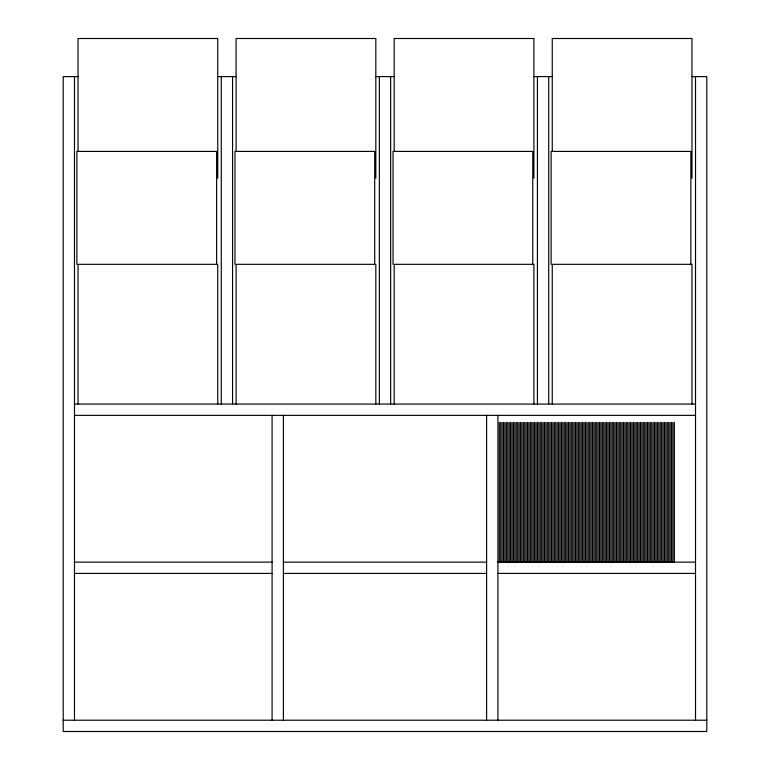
<?xml version="1.0" encoding="UTF-8"?>
<svg xmlns="http://www.w3.org/2000/svg" width="770" height="770" viewBox="0 0 770 770"><rect width="100%" height="100%" fill="white"/><g stroke="black" fill="none" stroke-linecap="round" stroke-linejoin="round"><path stroke-width="1.16" d="M78.02 76.605L63.198 76.605L63.198 731.5L706.802 731.5L706.802 76.605L691.98 76.605M217.746 76.605L236.101 76.605M375.827 76.605L394.173 76.605M533.899 76.605L552.254 76.605M74.488 404.058L695.512 404.058M74.488 415.348L695.512 415.348M74.488 562.129L272.089 562.129M283.379 562.129L486.621 562.129M497.911 562.129L695.512 562.129M74.488 573.419L272.089 573.419M283.379 573.419L486.621 573.419M497.911 573.419L695.512 573.419M63.198 720.21L706.802 720.21M695.512 76.605L695.512 720.21M691.98 178.226L691.98 38.5L552.254 38.5L552.254 151.411M691.98 404.058L691.98 264.322L552.254 264.322L552.254 404.058M690.854 264.322L690.854 151.411L551.118 151.411L551.118 264.322M674.337 422.403L674.337 562.129M672.922 422.403L672.922 562.129M671.517 422.403L671.517 562.129M670.102 422.403L670.102 562.129M668.697 422.403L668.697 562.129M667.282 422.403L667.282 562.129M665.867 422.403L665.867 562.129M664.462 422.403L664.462 562.129M663.047 422.403L663.047 562.129M661.632 422.403L661.632 562.129M660.227 422.403L660.227 562.129M658.812 422.403L658.812 562.129M657.397 422.403L657.397 562.129M655.992 422.403L655.992 562.129M654.577 422.403L654.577 562.129M653.172 422.403L653.172 562.129M651.757 422.403L651.757 562.129M650.342 422.403L650.342 562.129M648.937 422.403L648.937 562.129M647.522 422.403L647.522 562.129M646.107 422.403L646.107 562.129M644.702 422.403L644.702 562.129M643.287 422.403L643.287 562.129M641.872 422.403L641.872 562.129M640.467 422.403L640.467 562.129M639.052 422.403L639.052 562.129M637.637 422.403L637.637 562.129M636.232 422.403L636.232 562.129M634.817 422.403L634.817 562.129M633.412 422.403L633.412 562.129M631.997 422.403L631.997 562.129M630.582 422.403L630.582 562.129M629.177 422.403L629.177 562.129M627.762 422.403L627.762 562.129M626.347 422.403L626.347 562.129M624.942 422.403L624.942 562.129M623.527 422.403L623.527 562.129M622.112 422.403L622.112 562.129M620.707 422.403L620.707 562.129M619.292 422.403L619.292 562.129M617.887 422.403L617.887 562.129M616.472 422.403L616.472 562.129M615.057 422.403L615.057 562.129M613.651 422.403L613.651 562.129M612.237 422.403L612.237 562.129M610.822 422.403L610.822 562.129M609.416 422.403L609.416 562.129M608.002 422.403L608.002 562.129M606.587 422.403L606.587 562.129M605.182 422.403L605.182 562.129M603.767 422.403L603.767 562.129M602.352 422.403L602.352 562.129M600.947 422.403L600.947 562.129M599.532 422.403L599.532 562.129M598.126 422.403L598.126 562.129M596.712 422.403L596.712 562.129M595.297 422.403L595.297 562.129M593.891 422.403L593.891 562.129M592.476 422.403L592.476 562.129M591.062 422.403L591.062 562.129M589.656 422.403L589.656 562.129M588.241 422.403L588.241 562.129M586.827 422.403L586.827 562.129M585.421 422.403L585.421 562.129M584.006 422.403L584.006 562.129M582.601 422.403L582.601 562.129M581.186 422.403L581.186 562.129M579.772 422.403L579.772 562.129M578.366 422.403L578.366 562.129M576.951 422.403L576.951 562.129M575.537 422.403L575.537 562.129M574.131 422.403L574.131 562.129M572.716 422.403L572.716 562.129M571.301 422.403L571.301 562.129M569.896 422.403L569.896 562.129M568.481 422.403L568.481 562.129M567.067 422.403L567.067 562.129M565.661 422.403L565.661 562.129M564.246 422.403L564.246 562.129M562.841 422.403L562.841 562.129M561.426 422.403L561.426 562.129M560.011 422.403L560.011 562.129M558.606 422.403L558.606 562.129M557.191 422.403L557.191 562.129M555.776 422.403L555.776 562.129M554.371 422.403L554.371 562.129M552.956 422.403L552.956 562.129M551.541 422.403L551.541 562.129M550.136 422.403L550.136 562.129M548.721 76.605L548.721 404.058M548.721 422.403L548.721 562.129M547.316 422.403L547.316 562.129M545.901 422.403L545.901 562.129M544.486 422.403L544.486 562.129M543.081 422.403L543.081 562.129M541.666 422.403L541.666 562.129M540.251 422.403L540.251 562.129M538.846 422.403L538.846 562.129M537.431 76.605L537.431 404.058M537.431 422.403L537.431 562.129M536.016 422.403L536.016 562.129M534.611 422.403L534.611 562.129M533.899 178.226L533.899 38.5L394.173 38.5L394.173 151.411M533.899 404.058L533.899 264.322L394.173 264.322L394.173 404.058M533.196 422.403L533.196 562.129M532.773 264.322L532.773 151.411L393.047 151.411L393.047 264.322M531.791 422.403L531.791 562.129M530.376 422.403L530.376 562.129M528.961 422.403L528.961 562.129M527.556 422.403L527.556 562.129M526.141 422.403L526.141 562.129M524.726 422.403L524.726 562.129M523.321 422.403L523.321 562.129M521.906 422.403L521.906 562.129M520.491 422.403L520.491 562.129M519.086 422.403L519.086 562.129M517.671 422.403L517.671 562.129M516.256 422.403L516.256 562.129M514.851 422.403L514.851 562.129M513.436 422.403L513.436 562.129M512.031 422.403L512.031 562.129M510.616 422.403L510.616 562.129M509.201 422.403L509.201 562.129M507.796 422.403L507.796 562.129M506.381 422.403L506.381 562.129M504.966 422.403L504.966 562.129M503.561 422.403L503.561 562.129M502.146 422.403L502.146 562.129M500.731 422.403L500.731 562.129M499.326 422.403L499.326 562.129M497.911 415.348L497.911 720.21M486.621 415.348L486.621 720.21M390.65 76.605L390.65 404.058M379.35 76.605L379.35 404.058M375.827 178.226L375.827 38.5L236.101 38.5L236.101 151.411M375.827 404.058L375.827 264.322L236.101 264.322L236.101 404.058M374.701 264.322L374.701 151.411L234.966 151.411L234.966 264.322M283.379 415.348L283.379 720.21M272.089 415.348L272.089 720.21M232.569 76.605L232.569 404.058M221.279 76.605L221.279 404.058M217.746 178.226L217.746 38.5L78.02 38.5L78.02 151.411M217.746 404.058L217.746 264.322L78.02 264.322L78.02 404.058M216.62 264.322L216.62 151.411L76.894 151.411L76.894 264.322M74.488 76.605L74.488 720.21"/></g></svg>
